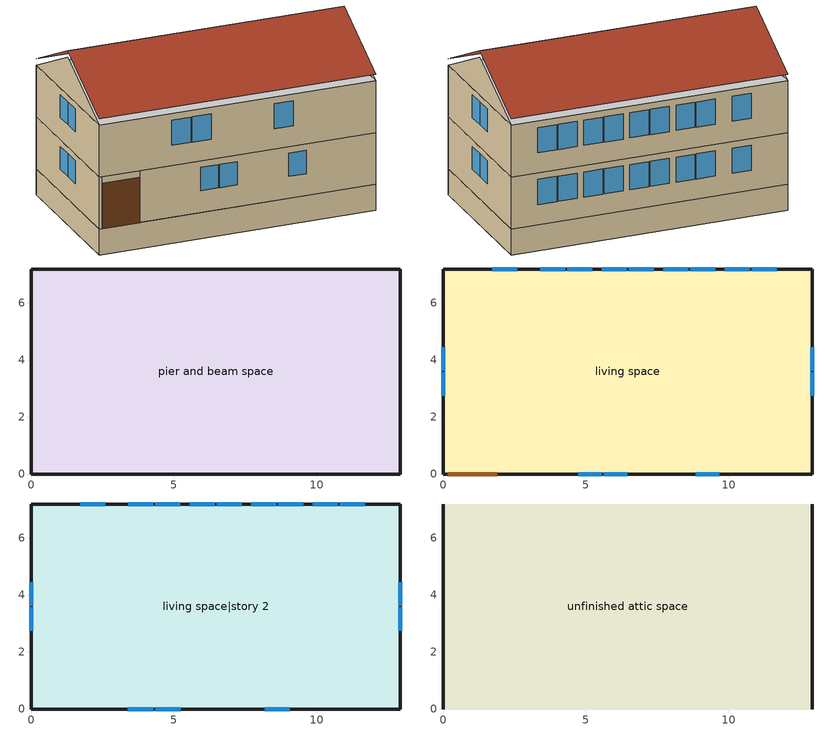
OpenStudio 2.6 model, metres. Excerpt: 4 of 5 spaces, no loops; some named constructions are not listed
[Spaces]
pier and beam space
 floor foundation (FloorFndGrndUnfinSlab): 0,0 0,7.18 12.93,7.18 12.93,0 z0
 wall outside (WallExtUninsUnfin): 0,7.18 0,0 12.93,0 12.93,7.18 0,7.18 z0:1.22
living space
 floor to pier and beam space (FloorPBInsFin Reversed): 0,0 0,7.18 12.93,7.18 12.93,0 z1.22
 wall outside (WallExtInsFin): 0,7.18 0,0 0.13,0 1.92,0 12.93,0 12.93,7.18 0,7.18 z1.22:3.66
 window (WindowConstruction): 4.74,0 5.56,0 / 5.62,0 6.44,0 / 8.85,0 9.67,0 z2.26:3.35; 11.69,7.18 10.81,7.18 / 10.75,7.18 9.86,7.18 / 9.54,7.18 8.65,7.18 / 8.59,7.18 7.7,7.18 / 7.38,7.18 6.5,7.18 / 6.44,7.18 5.55,7.18 / 5.23,7.18 4.34,7.18 / 4.28,7.18 3.39,7.18 / 2.6,7.18 1.71,7.18 z2.17:3.35; 0,4.43 0,3.62 / 0,3.56 0,2.75 / 12.93,2.75 12.93,3.56 / 12.93,3.62 12.93,4.43 z2.27:3.35
 door (Door): 0.15,0 1.89,0 z1.22:3.35
living space|story 2
 floor to living space (FloorFinUninsFin): 0,0 0,7.18 12.93,7.18 12.93,0 z3.66
 wall outside (WallExtInsFin): 0,7.18 0,0 12.93,0 12.93,7.18 0,7.18 z3.66:6.1
 window (WindowConstruction): 3.39,0 4.28,0 / 4.34,0 5.23,0 / 8.18,0 9.07,0 z4.6:5.79; 11.69,7.18 10.81,7.18 / 10.75,7.18 9.86,7.18 / 9.54,7.18 8.65,7.18 / 8.59,7.18 7.7,7.18 / 7.38,7.18 6.5,7.18 / 6.44,7.18 5.55,7.18 / 5.23,7.18 4.34,7.18 / 4.28,7.18 3.39,7.18 / 2.6,7.18 1.71,7.18 z4.61:5.79; 0,4.43 0,3.62 / 0,3.56 0,2.75 / 12.93,2.75 12.93,3.56 / 12.93,3.62 12.93,4.43 z4.71:5.79
unfinished attic space
 floor to living space|story 2 (FloorFinInsUnfinAttic): 0,7.18 12.93,7.18 12.93,0 0,0 z6.1
 wall outside (WallExtUninsUnfin): 0,3.59,7.89 0,7.18,6.1 0,0,6.1; 12.93,3.59,7.89 12.93,0,6.1 12.93,7.18,6.1
 roof outside (RoofUnfinInsExt): 12.93,3.59,8.2 0,3.59,8.2 0,0,6.4 12.93,0,6.4; 0,3.59,8.2 12.93,3.59,8.2 12.93,7.18,6.4 0,7.18,6.4
[Material] Roughness=Rough
Name | Thickness {m} | Conductivity {W/m-K} | Density {kg/m3} | Specific Heat {J/kg-K} | Thermal Absorptance | Solar Absorptance | Visible Absorptance
FloorUAAdditionalCeilingIns | 0.12827 | 0.0411113 | 16.02 | 1046.75
FloorUATrussandIns | 0.0889 | 0.0436674 | 50.7834 | 1165.1
Drywall 0.5 in. | 0.0127 | 0.160291 | 801 | 837.4 | 0.9 | 0.5 | 0.1
RoofSheathing | 0.01905 | 0.115458 | 512.64 | 1214.23
FloorIns | 0.1397 | 0.0489548 | 106.365 | 1151.69
Wood Floor | 0.015875 | 0.115458 | 544.68 | 1214.23
Floor Covering | 0.0127 | 0.0433444 | 54.468 | 1339.84 | 0.9 | 0.9
FloorFinStudAndAirFloor | 0.1397 | 0.557395 | 67.691 | 1210.98
[Construction]
FloorFinInsUnfinAttic Reversed: Drywall 0.5 in., FloorUATrussandIns, FloorUAAdditionalCeilingIns
FloorPBInsFin: FloorIns, RoofSheathing, Wood Floor, Floor Covering
FloorFinUninsFin Reversed: Floor Covering, Wood Floor, RoofSheathing, FloorFinStudAndAirFloor, Drywall 0.5 in.
[Schedule:Ruleset]
Name | Default Day Schedule | Summer Design Day Schedule | Winter Design Day Schedule
res nv_1 temp schedule | Schedule Day 20
res nv_1 avail schedule | Schedule Day 21
res mv_1 range exhaust schedule | Schedule Day 24 | res mv_1 range exhaust schedule summer design | res mv_1 range exhaust schedule winter design
res mv_1 bath exhaust schedule | Schedule Day 25 | res mv_1 bath exhaust schedule summer design | res mv_1 bath exhaust schedule winter design
[Schedule:Day]
Schedule Day 20; Schedule Day 21; Schedule Day 24; res mv_1 range exhaust schedule winter design; Schedule Day 25; res mv_1 bath exhaust schedule winter design: 24, 0, 0
res nv_1 temp schedule allday1; res nv_1 temp schedule allday2; res nv_1 temp schedule allday3; res nv_1 temp schedule allday4; res nv_1 temp schedule allday11; res nv_1 temp schedule allday12: 1, 0, 23.8889, 24, 0, 23.8889
res nv_1 temp schedule allday5; res nv_1 temp schedule allday6; res nv_1 temp schedule allday10: 24, 0, 22.2222
res nv_1 temp schedule allday7; res nv_1 temp schedule allday8; res nv_1 temp schedule allday9: 1, 0, 22.2222, 24, 0, 22.2222
res nv_1 availability schedule allday1 on; res nv_1 availability schedule allday1 on 1; res nv_1 availability schedule allday1 on 2; res nv_1 availability schedule allday1 on 3; res nv_1 availability schedule allday1 on 4; res nv_1 availability schedule allday1 on 5; res nv_1 availability schedule allday1 on 6; res nv_1 availability schedule allday1 on 7; res nv_1 availability schedule allday1 on 8; res nv_1 availability schedule allday1 on 9; res nv_1 availability schedule allday1 on 10; res nv_1 availability schedule allday1 on 11: 1, 0, 1, 2, 0, 1, 3, 0, 1, 4, 0, 1, 5, 0, 1, 6, 0, 1, 7, 0, 1, 8, 0, 1, 9, 0, 1, 10, 0, 1, 11, 0, 1, 12, 0, 1, 13, 0, 1, 14, 0, 1, 15, 0, 1, 16, 0, 1, 17, 0, 1, 18, 0, 1, 19, 0, 1, 20, 0, 1, 21, 0, 1, 22, 0, 1, 23, 0, 1, 24, 0, 1
res mv_1 range exhaust schedule allday1; res mv_1 range exhaust schedule allday2; res mv_1 range exhaust schedule allday3; res mv_1 range exhaust schedule allday4; res mv_1 range exhaust schedule allday5; res mv_1 range exhaust schedule allday6; res mv_1 range exhaust schedule allday7; res mv_1 range exhaust schedule allday8; res mv_1 range exhaust schedule allday9; res mv_1 range exhaust schedule allday10; res mv_1 range exhaust schedule allday11; res mv_1 range exhaust schedule allday12: 15, 0, 0, 16, 0, 1, 24, 0, 0
res mv_1 range exhaust schedule summer design; res mv_1 bath exhaust schedule summer design: 24, 0, 1
res mv_1 bath exhaust schedule allday1; res mv_1 bath exhaust schedule allday2; res mv_1 bath exhaust schedule allday3; res mv_1 bath exhaust schedule allday4; res mv_1 bath exhaust schedule allday5; res mv_1 bath exhaust schedule allday6; res mv_1 bath exhaust schedule allday7; res mv_1 bath exhaust schedule allday8; res mv_1 bath exhaust schedule allday9; res mv_1 bath exhaust schedule allday10; res mv_1 bath exhaust schedule allday11; res mv_1 bath exhaust schedule allday12: 4, 0, 0, 5, 0, 1, 24, 0, 0
[Schedule:Rule] Apply Monday=Yes; Apply Wednesday=Yes; Apply Friday=Yes; Date Specification Type=DateRange; Start Day=1
Name | Schedule Ruleset | Rule Order | Day Schedule | Apply Sunday | Apply Tuesday | Apply Thursday | Apply Saturday | Start Month | End Month | End Day
res nv_1 temp schedule allday ruleset1 | res nv_1 temp schedule | 11 | res nv_1 temp schedule allday1 | Yes | Yes | Yes | Yes | 1 | 1 | 31
res nv_1 temp schedule allday ruleset2 | res nv_1 temp schedule | 10 | res nv_1 temp schedule allday2 | Yes | Yes | Yes | Yes | 2 | 2 | 28
res nv_1 temp schedule allday ruleset3 | res nv_1 temp schedule | 9 | res nv_1 temp schedule allday3 | Yes | Yes | Yes | Yes | 3 | 3 | 31
res nv_1 temp schedule allday ruleset4 | res nv_1 temp schedule | 8 | res nv_1 temp schedule allday4 | Yes | Yes | Yes | Yes | 4 | 4 | 30
res nv_1 temp schedule allday ruleset5 | res nv_1 temp schedule | 7 | res nv_1 temp schedule allday5 | Yes | Yes | Yes | Yes | 5 | 5 | 31
res nv_1 temp schedule allday ruleset6 | res nv_1 temp schedule | 6 | res nv_1 temp schedule allday6 | Yes | Yes | Yes | Yes | 6 | 6 | 30
res nv_1 temp schedule allday ruleset7 | res nv_1 temp schedule | 5 | res nv_1 temp schedule allday7 | Yes | Yes | Yes | Yes | 7 | 7 | 31
res nv_1 temp schedule allday ruleset8 | res nv_1 temp schedule | 4 | res nv_1 temp schedule allday8 | Yes | Yes | Yes | Yes | 8 | 8 | 31
res nv_1 temp schedule allday ruleset9 | res nv_1 temp schedule | 3 | res nv_1 temp schedule allday9 | Yes | Yes | Yes | Yes | 9 | 9 | 30
res nv_1 temp schedule allday ruleset10 | res nv_1 temp schedule | 2 | res nv_1 temp schedule allday10 | Yes | Yes | Yes | Yes | 10 | 10 | 31
res nv_1 temp schedule allday ruleset11 | res nv_1 temp schedule | 1 | res nv_1 temp schedule allday11 | Yes | Yes | Yes | Yes | 11 | 11 | 30
res nv_1 temp schedule allday ruleset12 | res nv_1 temp schedule | 0 | res nv_1 temp schedule allday12 | Yes | Yes | Yes | Yes | 12 | 12 | 31
res nv_1 availability schedule allday ruleset1 on | res nv_1 avail schedule | 11 | res nv_1 availability schedule allday1 on |  |  |  |  | 1 | 1 | 31
res nv_1 availability schedule allday ruleset2 on | res nv_1 avail schedule | 10 | res nv_1 availability schedule allday1 on 1 |  |  |  |  | 2 | 2 | 28
res nv_1 availability schedule allday ruleset3 on | res nv_1 avail schedule | 9 | res nv_1 availability schedule allday1 on 2 |  |  |  |  | 3 | 3 | 31
res nv_1 availability schedule allday ruleset4 on | res nv_1 avail schedule | 8 | res nv_1 availability schedule allday1 on 3 |  |  |  |  | 4 | 4 | 30
res nv_1 availability schedule allday ruleset5 on | res nv_1 avail schedule | 7 | res nv_1 availability schedule allday1 on 4 |  |  |  |  | 5 | 5 | 31
res nv_1 availability schedule allday ruleset6 on | res nv_1 avail schedule | 6 | res nv_1 availability schedule allday1 on 5 |  |  |  |  | 6 | 6 | 30
res nv_1 availability schedule allday ruleset7 on | res nv_1 avail schedule | 5 | res nv_1 availability schedule allday1 on 6 |  |  |  |  | 7 | 7 | 31
res nv_1 availability schedule allday ruleset8 on | res nv_1 avail schedule | 4 | res nv_1 availability schedule allday1 on 7 |  |  |  |  | 8 | 8 | 31
res nv_1 availability schedule allday ruleset9 on | res nv_1 avail schedule | 3 | res nv_1 availability schedule allday1 on 8 |  |  |  |  | 9 | 9 | 30
res nv_1 availability schedule allday ruleset10 on | res nv_1 avail schedule | 2 | res nv_1 availability schedule allday1 on 9 |  |  |  |  | 10 | 10 | 31
res nv_1 availability schedule allday ruleset11 on | res nv_1 avail schedule | 1 | res nv_1 availability schedule allday1 on 10 |  |  |  |  | 11 | 11 | 30
res nv_1 availability schedule allday ruleset12 on | res nv_1 avail schedule | 0 | res nv_1 availability schedule allday1 on 11 |  |  |  |  | 12 | 12 | 31
res mv_1 range exhaust schedule allday ruleset1 | res mv_1 range exhaust schedule | 11 | res mv_1 range exhaust schedule allday1 | Yes | Yes | Yes | Yes | 1 | 1 | 31
res mv_1 range exhaust schedule allday ruleset2 | res mv_1 range exhaust schedule | 10 | res mv_1 range exhaust schedule allday2 | Yes | Yes | Yes | Yes | 2 | 2 | 28
res mv_1 range exhaust schedule allday ruleset3 | res mv_1 range exhaust schedule | 9 | res mv_1 range exhaust schedule allday3 | Yes | Yes | Yes | Yes | 3 | 3 | 31
res mv_1 range exhaust schedule allday ruleset4 | res mv_1 range exhaust schedule | 8 | res mv_1 range exhaust schedule allday4 | Yes | Yes | Yes | Yes | 4 | 4 | 30
res mv_1 range exhaust schedule allday ruleset5 | res mv_1 range exhaust schedule | 7 | res mv_1 range exhaust schedule allday5 | Yes | Yes | Yes | Yes | 5 | 5 | 31
res mv_1 range exhaust schedule allday ruleset6 | res mv_1 range exhaust schedule | 6 | res mv_1 range exhaust schedule allday6 | Yes | Yes | Yes | Yes | 6 | 6 | 30
res mv_1 range exhaust schedule allday ruleset7 | res mv_1 range exhaust schedule | 5 | res mv_1 range exhaust schedule allday7 | Yes | Yes | Yes | Yes | 7 | 7 | 31
res mv_1 range exhaust schedule allday ruleset8 | res mv_1 range exhaust schedule | 4 | res mv_1 range exhaust schedule allday8 | Yes | Yes | Yes | Yes | 8 | 8 | 31
res mv_1 range exhaust schedule allday ruleset9 | res mv_1 range exhaust schedule | 3 | res mv_1 range exhaust schedule allday9 | Yes | Yes | Yes | Yes | 9 | 9 | 30
res mv_1 range exhaust schedule allday ruleset10 | res mv_1 range exhaust schedule | 2 | res mv_1 range exhaust schedule allday10 | Yes | Yes | Yes | Yes | 10 | 10 | 31
res mv_1 range exhaust schedule allday ruleset11 | res mv_1 range exhaust schedule | 1 | res mv_1 range exhaust schedule allday11 | Yes | Yes | Yes | Yes | 11 | 11 | 30
res mv_1 range exhaust schedule allday ruleset12 | res mv_1 range exhaust schedule | 0 | res mv_1 range exhaust schedule allday12 | Yes | Yes | Yes | Yes | 12 | 12 | 31
res mv_1 bath exhaust schedule allday ruleset1 | res mv_1 bath exhaust schedule | 11 | res mv_1 bath exhaust schedule allday1 | Yes | Yes | Yes | Yes | 1 | 1 | 31
res mv_1 bath exhaust schedule allday ruleset2 | res mv_1 bath exhaust schedule | 10 | res mv_1 bath exhaust schedule allday2 | Yes | Yes | Yes | Yes | 2 | 2 | 28
res mv_1 bath exhaust schedule allday ruleset3 | res mv_1 bath exhaust schedule | 9 | res mv_1 bath exhaust schedule allday3 | Yes | Yes | Yes | Yes | 3 | 3 | 31
res mv_1 bath exhaust schedule allday ruleset4 | res mv_1 bath exhaust schedule | 8 | res mv_1 bath exhaust schedule allday4 | Yes | Yes | Yes | Yes | 4 | 4 | 30
res mv_1 bath exhaust schedule allday ruleset5 | res mv_1 bath exhaust schedule | 7 | res mv_1 bath exhaust schedule allday5 | Yes | Yes | Yes | Yes | 5 | 5 | 31
res mv_1 bath exhaust schedule allday ruleset6 | res mv_1 bath exhaust schedule | 6 | res mv_1 bath exhaust schedule allday6 | Yes | Yes | Yes | Yes | 6 | 6 | 30
res mv_1 bath exhaust schedule allday ruleset7 | res mv_1 bath exhaust schedule | 5 | res mv_1 bath exhaust schedule allday7 | Yes | Yes | Yes | Yes | 7 | 7 | 31
res mv_1 bath exhaust schedule allday ruleset8 | res mv_1 bath exhaust schedule | 4 | res mv_1 bath exhaust schedule allday8 | Yes | Yes | Yes | Yes | 8 | 8 | 31
res mv_1 bath exhaust schedule allday ruleset9 | res mv_1 bath exhaust schedule | 3 | res mv_1 bath exhaust schedule allday9 | Yes | Yes | Yes | Yes | 9 | 9 | 30
res mv_1 bath exhaust schedule allday ruleset10 | res mv_1 bath exhaust schedule | 2 | res mv_1 bath exhaust schedule allday10 | Yes | Yes | Yes | Yes | 10 | 10 | 31
res mv_1 bath exhaust schedule allday ruleset11 | res mv_1 bath exhaust schedule | 1 | res mv_1 bath exhaust schedule allday11 | Yes | Yes | Yes | Yes | 11 | 11 | 30
res mv_1 bath exhaust schedule allday ruleset12 | res mv_1 bath exhaust schedule | 0 | res mv_1 bath exhaust schedule allday12 | Yes | Yes | Yes | Yes | 12 | 12 | 31
